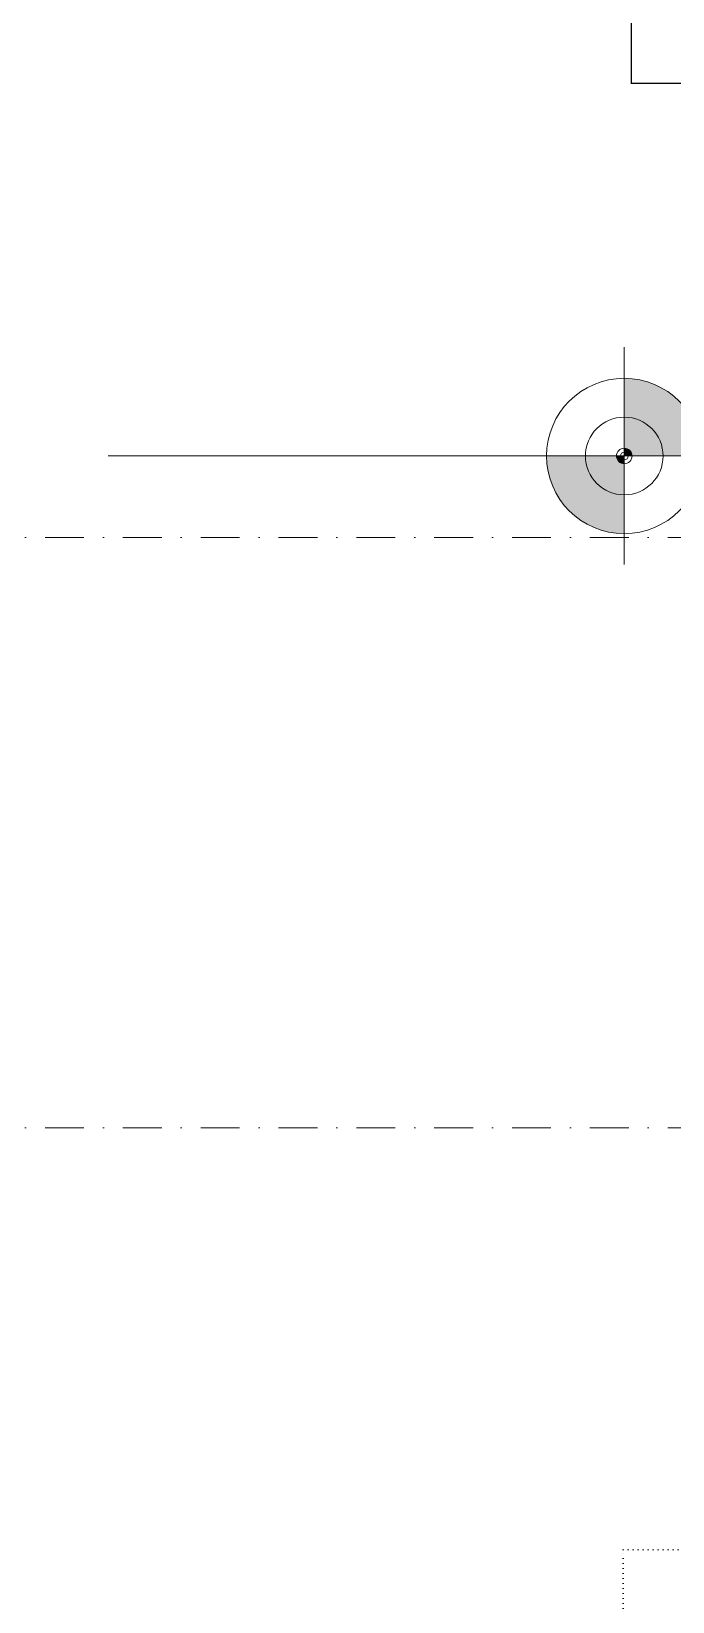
# Model space of a CAD drawing. Extents: x -9059 to 11889, y -1514 to 6575.
# Drawn here: x 1323 to 1736, y 2276 to 3287 of the extents above; entities that cross this region are included whole.
import ezdxf
from ezdxf.enums import TextEntityAlignment as Align

# ---------------------------------------------------------------- set-up
doc = ezdxf.new("R2010")
doc.units = 0
doc.header["$LTSCALE"] = 25
doc.header["$MEASUREMENT"] = 0
for name, pattern in [('DASHDOT', [1, 0.5, -0.25, 0, -0.25]), ('DOT2', [0.125, 0, -0.125]), ('HIDDEN2', [4.7625, 3.175, -1.5875])]:
    doc.linetypes.add(name, pattern=pattern)
doc.layers.get('0').update_dxf_attribs({"color": 9, "lineweight": 9})
for name, color, linetype, lineweight in [('20', 9, 'DOT2', 9), ('21', 9, 'Continuous', 9), ('21 @ 1 (2)', 9, 'Continuous', 9), ('21 @ 10 (2)', 9, 'Continuous', 9), ('21 @ 10 (3)', 9, 'Continuous', 9), ('21 @ 2 (2)', 9, 'Continuous', 9), ('21 @ 20', 9, 'Continuous', 9), ('24', 9, 'DASHDOT', 9), ('40A', 9, 'Continuous', 9)]:
    doc.layers.add(name, color=color, linetype=linetype, lineweight=lineweight)
doc.styles.add('Arial', font='arial.ttf', dxfattribs={"height": 2.5})

# ---------------------------------------------------------------- blocks, each defined once
blk = doc.blocks.new('AKS')
at = {"layer": '24', "ltscale": 2}
for points in [[(1062.5, 2945.9), (1745.1, 2945.9)], [(1062.5, 2565.9), (1745.1, 2565.9)]]:
    blk.add_lwpolyline(points, dxfattribs=at)
blk = doc.blocks.new('0a_elevationtarget-p')
h = blk.add_hatch(color=256)
h.paths.add_polyline_path([(2.5, 0, 0.414214), (0, 2.5), (0, 0)])
h.paths.add_polyline_path([(0, 0), (-2.5, 0, 0.414214), (0, -2.5)])
blk.add_line((0, -3.5), (0, 3.5))
blk.add_lwpolyline([(16.605, 0), (-4, 0)])
blk.add_circle((0, 0), 2.5)
at = {"layer": '40A'}
blk.add_lwpolyline([(-2.5, 0), (2.5, 0)], dxfattribs=at)
at = {"style": 'Arial'}
blk.add_attdef('BITMISKOT', text='', height=2, dxfattribs=at).set_placement((4.5, 0), align=Align.BOTTOM_LEFT)
blk.add_attdef('KABAKOT', text='', height=2, dxfattribs=at).set_placement((4.5, -0.592), align=Align.TOP_LEFT)
blk = doc.blocks.new('*U1292')
at = {"layer": '21 @ 1 (2)', "zscale": -1, "rotation": 180}
blk.add_blockref('0a_elevationtarget-p', (1704.8, 3013.5), dxfattribs=at)
at = {"layer": '21 @ 10 (2)', "xscale": 10, "yscale": 10, "zscale": -10, "rotation": 180}
blk.add_blockref('0a_elevationtarget-p', (1704.8, 3013.5), dxfattribs=at)
at = {"layer": '21 @ 10 (3)', "xscale": 10, "yscale": 10, "zscale": -10, "rotation": 180}
blk.add_blockref('0a_elevationtarget-p', (1704.8, 3013.5), dxfattribs=at)
at = {"layer": '21 @ 2 (2)', "xscale": 2, "yscale": 2, "zscale": -2, "rotation": 180}
blk.add_blockref('0a_elevationtarget-p', (1704.8, 3013.5), dxfattribs=at)
at = {"layer": '21 @ 20', "xscale": 20, "yscale": 20, "zscale": -20, "rotation": 180}
blk.add_blockref('0a_elevationtarget-p', (1704.8, 3013.5), dxfattribs=at)

msp = doc.modelspace()

# ---------------------------------------------------------------- linework, layer by layer
at = {"layer": '20'}
msp.add_lwpolyline([(2684.06, 615.13), (2684.06, 345.87), (1704.06, 345.87), (1704.06, 2309.12), (1744.06, 2309.12)], dxfattribs=at)
at = {"layer": '21', "linetype": 'HIDDEN2', "ltscale": 0.1, "const_width": 1}
msp.add_lwpolyline([(1709.38, 3867.87), (2071.08, 3867.87), (2071.08, 3253.49), (1709.38, 3253.49)], close=True, dxfattribs=at)

# ---------------------------------------------------------------- block references
msp.add_blockref('AKS', (19, 15))
at = {"layer": '21', "color": 6}
msp.add_blockref('*U1292', (0, 0), dxfattribs=at)

doc.saveas('drawing.dxf')
